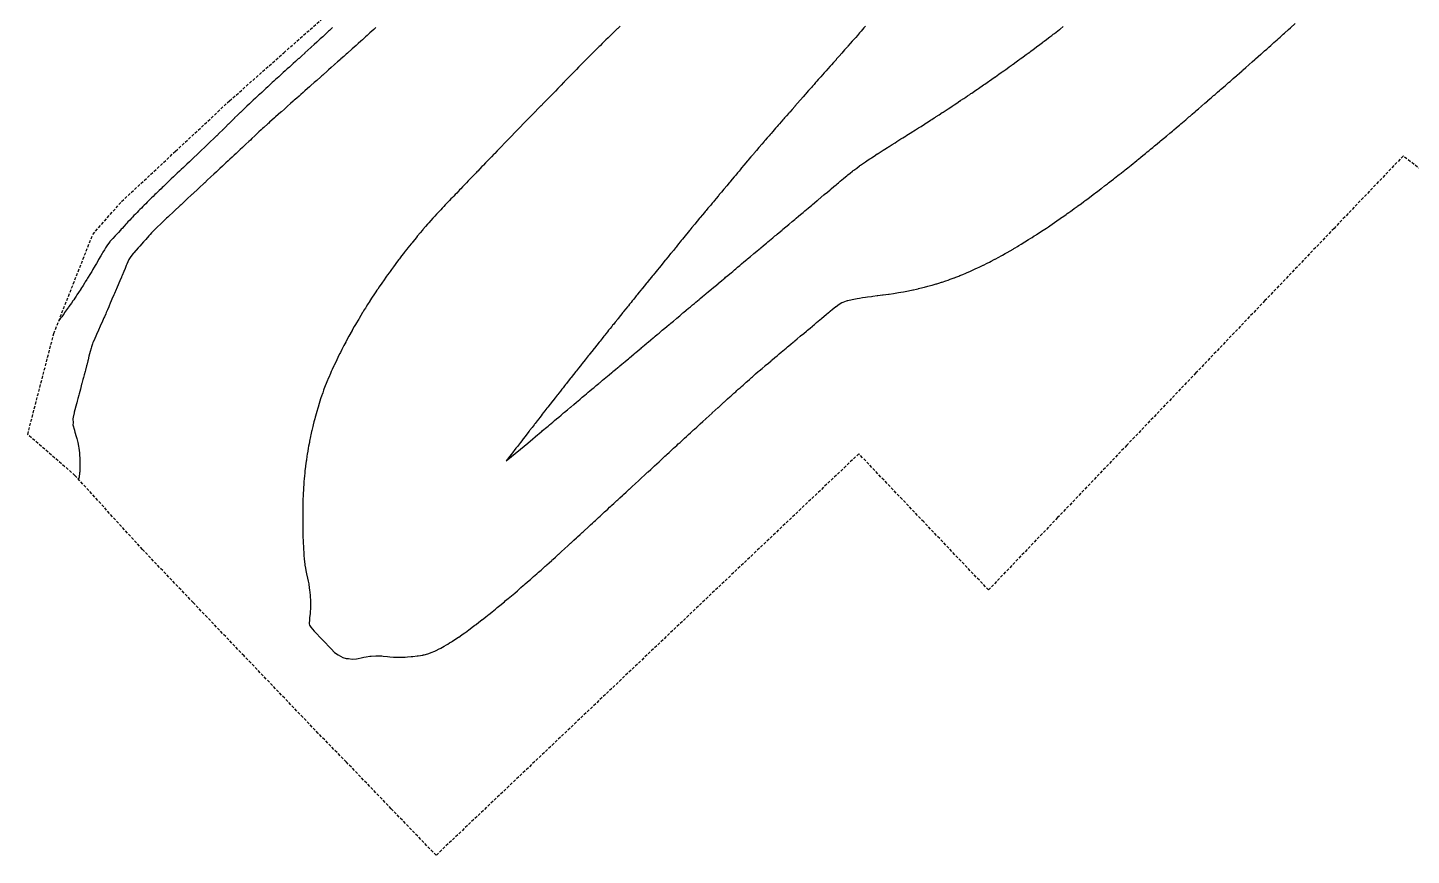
# Model space of a CAD drawing. Extents: x 6012137 to 6013842, y 2108997 to 2110704.
# Drawn here: x 6012136.7 to 6012371.2, y 2108996.6 to 2109136.9 of the extents above; entities that cross this region are included whole.
import ezdxf

# ---------------------------------------------------------------- set-up
doc = ezdxf.new("R2010")
doc.units = 0
doc.linetypes.add('HIDDENX2', pattern=[0.75, 0.5, -0.25])
doc.layers.get('0').update_dxf_attribs({"linetype": 'CONTINUOUS'})

msp = doc.modelspace()

# ---------------------------------------------------------------- linework, layer by layer
at = {"color": 6, "linetype": 'CONTINUOUS', "flags": 128}
for points in [[(6012237.09, 2109137.2), (6012236.68, 2109136.8), (6012236.58, 2109136.7), (6012236.48, 2109136.61), (6012236.08, 2109136.21), (6012235.68, 2109135.82), (6012235.57, 2109135.72), (6012235.46, 2109135.61), (6012235.06, 2109135.22), (6012234.68, 2109134.85), (6012234.56, 2109134.73), (6012234.44, 2109134.61), (6012234.06, 2109134.23), (6012233.68, 2109133.86), (6012233.55, 2109133.73), (6012233.42, 2109133.61), (6012233.05, 2109133.24), (6012232.68, 2109132.87), (6012232.55, 2109132.74), (6012232.42, 2109132.61), (6012232.05, 2109132.24), (6012231.68, 2109131.87), (6012231.42, 2109131.61), (6012231.05, 2109131.24), (6012230.68, 2109130.86), (6012230.55, 2109130.73), (6012230.43, 2109130.61), (6012230.06, 2109130.23), (6012229.68, 2109129.84), (6012229.56, 2109129.72), (6012229.45, 2109129.61), (6012229.07, 2109129.22), (6012228.68, 2109128.82), (6012228.58, 2109128.71), (6012228.47, 2109128.61), (6012228.08, 2109128.2), (6012227.68, 2109127.79), (6012227.59, 2109127.7), (6012227.5, 2109127.61), (6012227.1, 2109127.19), (6012226.68, 2109126.76), (6012226.61, 2109126.68), (6012226.53, 2109126.61), (6012226.11, 2109126.17), (6012225.68, 2109125.73), (6012225.62, 2109125.67), (6012225.56, 2109125.61), (6012225.13, 2109125.16), (6012224.68, 2109124.7), (6012224.63, 2109124.65), (6012224.59, 2109124.61), (6012224.14, 2109124.15), (6012223.68, 2109123.68), (6012223.64, 2109123.64), (6012223.61, 2109123.61), (6012223.15, 2109123.14), (6012222.68, 2109122.65), (6012222.66, 2109122.63), (6012222.63, 2109122.61), (6012222.16, 2109122.12), (6012221.68, 2109121.63), (6012221.67, 2109121.62), (6012221.66, 2109121.61), (6012221.17, 2109121.11), (6012220.68, 2109120.61), (6012220.68, 2109120.61), (6012220.68, 2109120.61), (6012220.19, 2109120.1), (6012219.71, 2109119.61), (6012219.69, 2109119.59), (6012219.68, 2109119.58), (6012219.2, 2109119.09), (6012218.73, 2109118.61), (6012218.71, 2109118.58), (6012218.68, 2109118.55), (6012217.76, 2109117.61), (6012217.68, 2109117.52), (6012216.8, 2109116.61), (6012216.68, 2109116.49), (6012216.25, 2109116.04), (6012215.83, 2109115.61), (6012215.76, 2109115.53), (6012215.68, 2109115.45), (6012215.27, 2109115.02), (6012214.88, 2109114.61), (6012214.78, 2109114.51), (6012214.68, 2109114.4), (6012214.29, 2109114), (6012213.92, 2109113.61), (6012213.8, 2109113.48), (6012213.68, 2109113.36), (6012213.31, 2109112.97), (6012212.96, 2109112.61), (6012212.82, 2109112.46), (6012212.68, 2109112.31), (6012212.33, 2109111.95), (6012212, 2109111.61), (6012211.85, 2109111.44), (6012211.68, 2109111.27), (6012211.36, 2109110.93), (6012211.04, 2109110.61), (6012210.86, 2109110.42), (6012210.68, 2109110.23), (6012210.37, 2109109.91), (6012210.08, 2109109.61), (6012209.88, 2109109.4), (6012209.68, 2109109.19), (6012209.39, 2109108.89), (6012209.12, 2109108.61), (6012208.9, 2109108.38), (6012208.68, 2109108.15), (6012208.41, 2109107.88), (6012208.15, 2109107.61), (6012207.92, 2109107.37), (6012207.68, 2109107.12), (6012207.43, 2109106.86), (6012207.19, 2109106.61), (6012206.94, 2109106.34), (6012206.68, 2109106.06), (6012206.46, 2109105.83), (6012206.26, 2109105.61), (6012205.98, 2109105.3), (6012205.68, 2109104.97), (6012205.35, 2109104.61), (6012205.03, 2109104.25), (6012204.68, 2109103.85), (6012204.56, 2109103.72), (6012204.46, 2109103.61), (6012204.1, 2109103.19), (6012203.68, 2109102.7), (6012203.64, 2109102.65), (6012203.6, 2109102.61), (6012203.18, 2109102.11), (6012202.75, 2109101.61), (6012202.72, 2109101.57), (6012202.68, 2109101.52), (6012202.27, 2109101.02), (6012201.93, 2109100.61), (6012201.82, 2109100.47), (6012201.68, 2109100.29), (6012201.37, 2109099.91), (6012201.13, 2109099.61), (6012200.93, 2109099.35), (6012200.68, 2109099.03), (6012200.49, 2109098.79), (6012200.35, 2109098.61), (6012200.06, 2109098.23), (6012199.68, 2109097.74), (6012199.62, 2109097.66), (6012199.58, 2109097.61), (6012199.19, 2109097.09), (6012198.83, 2109096.61), (6012198.77, 2109096.52), (6012198.68, 2109096.4), (6012198.35, 2109095.94), (6012198.11, 2109095.61), (6012197.93, 2109095.36), (6012197.68, 2109095.01), (6012197.51, 2109094.78), (6012197.39, 2109094.61), (6012197.1, 2109094.19), (6012196.69, 2109093.61), (6012196.69, 2109093.6), (6012196.68, 2109093.59), (6012196.28, 2109093.01), (6012196.01, 2109092.61), (6012195.88, 2109092.41), (6012195.68, 2109092.11), (6012195.48, 2109091.81), (6012195.34, 2109091.61), (6012195.08, 2109091.21), (6012194.69, 2109090.61), (6012194.69, 2109090.6), (6012194.68, 2109090.58), (6012194.3, 2109089.99), (6012194.06, 2109089.61), (6012193.91, 2109089.37), (6012193.68, 2109089), (6012193.53, 2109088.76), (6012193.44, 2109088.61), (6012193.15, 2109088.13), (6012192.84, 2109087.61), (6012192.78, 2109087.51), (6012192.68, 2109087.34), (6012192.41, 2109086.88), (6012192.25, 2109086.61), (6012192.04, 2109086.25), (6012191.68, 2109085.62), (6012191.68, 2109085.61), (6012191.67, 2109085.59), (6012191.12, 2109084.61), (6012190.68, 2109083.79), (6012190.61, 2109083.67), (6012190.58, 2109083.61), (6012190.27, 2109083.02), (6012190.06, 2109082.61), (6012189.93, 2109082.36), (6012189.68, 2109081.87), (6012189.59, 2109081.69), (6012189.55, 2109081.61), (6012189.26, 2109081.02), (6012189.06, 2109080.61), (6012188.94, 2109080.35), (6012188.68, 2109079.8), (6012188.62, 2109079.67), (6012188.59, 2109079.61), (6012188.3, 2109078.98), (6012188.14, 2109078.61), (6012188, 2109078.29), (6012187.7, 2109077.61), (6012187.69, 2109077.59), (6012187.68, 2109077.56), (6012187.4, 2109076.89), (6012187.28, 2109076.61), (6012187.11, 2109076.18), (6012186.89, 2109075.61), (6012186.84, 2109075.45), (6012186.68, 2109075.02), (6012186.57, 2109074.72), (6012186.53, 2109074.61), (6012186.32, 2109073.97), (6012186.2, 2109073.61), (6012186.08, 2109073.21), (6012185.89, 2109072.61), (6012185.84, 2109072.44), (6012185.68, 2109071.87), (6012185.62, 2109071.66), (6012185.61, 2109071.61), (6012185.41, 2109070.88), (6012185.34, 2109070.61), (6012185.2, 2109070.09), (6012185.08, 2109069.61), (6012185, 2109069.28), (6012184.85, 2109068.61), (6012184.81, 2109068.47), (6012184.68, 2109067.87), (6012184.63, 2109067.65), (6012184.62, 2109067.61), (6012184.46, 2109066.83), (6012184.42, 2109066.61), (6012184.3, 2109065.99), (6012184.23, 2109065.61), (6012184.15, 2109065.14), (6012184.06, 2109064.61), (6012184.01, 2109064.28), (6012183.91, 2109063.61), (6012183.88, 2109063.41), (6012183.78, 2109062.61), (6012183.76, 2109062.52), (6012183.68, 2109061.79), (6012183.66, 2109061.62), (6012183.66, 2109061.61), (6012183.57, 2109060.71), (6012183.56, 2109060.61), (6012183.5, 2109059.79), (6012183.49, 2109059.61), (6012183.44, 2109058.85), (6012183.42, 2109058.61), (6012183.38, 2109057.9), (6012183.37, 2109057.61), (6012183.34, 2109056.94), (6012183.34, 2109056.61), (6012183.32, 2109055.97), (6012183.31, 2109055.61), (6012183.3, 2109054.99), (6012183.3, 2109054.61), (6012183.29, 2109054), (6012183.29, 2109053.61), (6012183.29, 2109053), (6012183.3, 2109052.61), (6012183.3, 2109051.99), (6012183.32, 2109051.61), (6012183.33, 2109051.26), (6012183.34, 2109050.61), (6012183.36, 2109049.93), (6012183.38, 2109049.61), (6012183.4, 2109048.89), (6012183.42, 2109048.61), (6012183.46, 2109047.83), (6012183.48, 2109047.61), (6012183.55, 2109046.73), (6012183.57, 2109046.61), (6012183.68, 2109045.76), (6012183.7, 2109045.61), (6012183.7, 2109045.58), (6012183.88, 2109044.61), (6012183.93, 2109044.35), (6012184.12, 2109043.61), (6012184.21, 2109043.08), (6012184.31, 2109042.61), (6012184.41, 2109041.88), (6012184.46, 2109041.61), (6012184.54, 2109040.74), (6012184.57, 2109040.61), (6012184.61, 2109039.67), (6012184.62, 2109039.61), (6012184.62, 2109038.67), (6012184.62, 2109038.61), (6012184.55, 2109037.74), (6012184.56, 2109037.61), (6012184.44, 2109036.85), (6012184.44, 2109036.61), (6012184.41, 2109035.88), (6012184.43, 2109035.61), (6012184.68, 2109035.3), (6012185.24, 2109034.61), (6012185.68, 2109034.15), (6012186.2, 2109033.61), (6012186.68, 2109033.1), (6012187.16, 2109032.61), (6012187.68, 2109032.06), (6012188.12, 2109031.61), (6012188.68, 2109031.02), (6012189.33, 2109030.61), (6012189.68, 2109030.35), (6012190.11, 2109030.17), (6012190.68, 2109029.99), (6012191.05, 2109029.98), (6012191.68, 2109029.86), (6012192.39, 2109029.9), (6012192.68, 2109029.96), (6012193.22, 2109030.07), (6012193.68, 2109030.22), (6012194.03, 2109030.26), (6012194.68, 2109030.38), (6012194.9, 2109030.38), (6012195.68, 2109030.44), (6012195.86, 2109030.42), (6012196.68, 2109030.4), (6012196.92, 2109030.37), (6012197.68, 2109030.29), (6012198.04, 2109030.25), (6012198.68, 2109030.21), (6012199.1, 2109030.19), (6012199.68, 2109030.19), (6012200.1, 2109030.19), (6012200.68, 2109030.22), (6012201.06, 2109030.23), (6012201.68, 2109030.29), (6012201.98, 2109030.31), (6012202.68, 2109030.4), (6012202.87, 2109030.42), (6012203.68, 2109030.56), (6012203.72, 2109030.57), (6012203.86, 2109030.61), (6012204.51, 2109030.78), (6012204.68, 2109030.84), (6012205.07, 2109030.99), (6012205.68, 2109031.24), (6012205.93, 2109031.35), (6012206.44, 2109031.61), (6012206.6, 2109031.69), (6012206.68, 2109031.73), (6012207.25, 2109032.04), (6012207.68, 2109032.29), (6012207.88, 2109032.41), (6012208.19, 2109032.61), (6012208.5, 2109032.79), (6012208.68, 2109032.91), (6012209.1, 2109033.18), (6012209.68, 2109033.57), (6012209.7, 2109033.59), (6012209.73, 2109033.61), (6012210.29, 2109033.99), (6012210.68, 2109034.27), (6012210.88, 2109034.41), (6012211.14, 2109034.61), (6012211.45, 2109034.83), (6012211.68, 2109035), (6012212.03, 2109035.26), (6012212.49, 2109035.61), (6012212.6, 2109035.69), (6012212.68, 2109035.75), (6012213.16, 2109036.12), (6012213.68, 2109036.53), (6012213.73, 2109036.56), (6012213.78, 2109036.61), (6012214.28, 2109037), (6012214.68, 2109037.32), (6012214.84, 2109037.45), (6012215.04, 2109037.61), (6012215.39, 2109037.89), (6012215.68, 2109038.12), (6012215.95, 2109038.34), (6012216.27, 2109038.61), (6012216.49, 2109038.79), (6012216.68, 2109038.94), (6012217.48, 2109039.61), (6012217.68, 2109039.78), (6012218.13, 2109040.15), (6012218.67, 2109040.61), (6012218.67, 2109040.61), (6012218.68, 2109040.62), (6012219.22, 2109041.07), (6012219.68, 2109041.47), (6012219.75, 2109041.53), (6012219.84, 2109041.61), (6012220.29, 2109042), (6012220.68, 2109042.33), (6012220.83, 2109042.46), (6012220.99, 2109042.61), (6012221.36, 2109042.93), (6012221.68, 2109043.21), (6012221.89, 2109043.39), (6012222.14, 2109043.61), (6012222.43, 2109043.86), (6012222.68, 2109044.09), (6012222.96, 2109044.33), (6012223.27, 2109044.61), (6012223.49, 2109044.8), (6012223.68, 2109044.97), (6012224.02, 2109045.27), (6012224.39, 2109045.61), (6012224.54, 2109045.74), (6012224.68, 2109045.87), (6012225.07, 2109046.22), (6012225.5, 2109046.61), (6012225.6, 2109046.69), (6012225.68, 2109046.77), (6012226.12, 2109047.17), (6012226.61, 2109047.61), (6012226.65, 2109047.64), (6012226.68, 2109047.67), (6012227.17, 2109048.12), (6012227.68, 2109048.58), (6012227.69, 2109048.59), (6012227.7, 2109048.61), (6012228.21, 2109049.07), (6012228.68, 2109049.5), (6012228.74, 2109049.55), (6012228.79, 2109049.61), (6012229.26, 2109050.03), (6012229.68, 2109050.42), (6012229.78, 2109050.51), (6012229.88, 2109050.61), (6012230.3, 2109050.99), (6012230.68, 2109051.34), (6012230.82, 2109051.47), (6012230.97, 2109051.61), (6012231.68, 2109052.26), (6012231.86, 2109052.43), (6012232.05, 2109052.61), (6012232.38, 2109052.91), (6012232.68, 2109053.19), (6012232.9, 2109053.39), (6012233.14, 2109053.61), (6012233.42, 2109053.87), (6012233.68, 2109054.11), (6012233.94, 2109054.35), (6012234.22, 2109054.61), (6012234.46, 2109054.83), (6012234.68, 2109055.03), (6012234.98, 2109055.31), (6012235.31, 2109055.61), (6012235.5, 2109055.78), (6012235.68, 2109055.95), (6012236.02, 2109056.26), (6012236.39, 2109056.61), (6012236.54, 2109056.74), (6012236.68, 2109056.87), (6012237.06, 2109057.22), (6012237.48, 2109057.61), (6012237.58, 2109057.7), (6012237.68, 2109057.79), (6012238.1, 2109058.18), (6012238.56, 2109058.61), (6012238.62, 2109058.66), (6012238.68, 2109058.71), (6012239.15, 2109059.14), (6012239.65, 2109059.61), (6012239.67, 2109059.62), (6012239.68, 2109059.64), (6012240.19, 2109060.1), (6012240.68, 2109060.56), (6012240.71, 2109060.58), (6012240.73, 2109060.61), (6012241.23, 2109061.06), (6012241.68, 2109061.48), (6012241.75, 2109061.54), (6012241.82, 2109061.61), (6012242.27, 2109062.02), (6012242.68, 2109062.4), (6012242.79, 2109062.5), (6012242.9, 2109062.61), (6012243.31, 2109062.98), (6012243.68, 2109063.33), (6012243.98, 2109063.61), (6012244.68, 2109064.25), (6012244.87, 2109064.42), (6012245.07, 2109064.61), (6012245.39, 2109064.9), (6012245.68, 2109065.17), (6012245.91, 2109065.38), (6012246.15, 2109065.61), (6012246.43, 2109065.86), (6012246.68, 2109066.09), (6012246.95, 2109066.34), (6012247.24, 2109066.61), (6012247.47, 2109066.82), (6012247.68, 2109067.01), (6012247.99, 2109067.3), (6012248.33, 2109067.61), (6012248.51, 2109067.78), (6012248.68, 2109067.93), (6012249.03, 2109068.25), (6012249.42, 2109068.61), (6012249.55, 2109068.73), (6012249.68, 2109068.85), (6012250.08, 2109069.21), (6012250.51, 2109069.61), (6012250.6, 2109069.69), (6012250.68, 2109069.76), (6012251.12, 2109070.17), (6012251.6, 2109070.61), (6012251.64, 2109070.64), (6012251.68, 2109070.68), (6012252.17, 2109071.12), (6012252.68, 2109071.59), (6012252.69, 2109071.6), (6012252.7, 2109071.61), (6012253.21, 2109072.07), (6012253.68, 2109072.5), (6012253.74, 2109072.55), (6012253.8, 2109072.61), (6012254.26, 2109073.03), (6012254.68, 2109073.41), (6012254.78, 2109073.5), (6012254.9, 2109073.61), (6012255.31, 2109073.98), (6012255.68, 2109074.31), (6012255.83, 2109074.45), (6012256, 2109074.61), (6012256.36, 2109074.93), (6012256.68, 2109075.21), (6012256.89, 2109075.4), (6012257.12, 2109075.61), (6012257.41, 2109075.87), (6012257.68, 2109076.11), (6012257.94, 2109076.34), (6012258.23, 2109076.61), (6012258.47, 2109076.82), (6012258.68, 2109077), (6012259, 2109077.29), (6012259.36, 2109077.61), (6012259.53, 2109077.75), (6012259.68, 2109077.88), (6012260.06, 2109078.22), (6012260.5, 2109078.61), (6012260.6, 2109078.69), (6012260.68, 2109078.76), (6012261.14, 2109079.15), (6012261.67, 2109079.61), (6012261.67, 2109079.61), (6012261.68, 2109079.62), (6012262.22, 2109080.07), (6012262.68, 2109080.46), (6012262.76, 2109080.53), (6012262.85, 2109080.61), (6012263.3, 2109080.98), (6012263.68, 2109081.3), (6012263.85, 2109081.44), (6012264.05, 2109081.61), (6012264.39, 2109081.89), (6012264.68, 2109082.14), (6012264.94, 2109082.35), (6012265.24, 2109082.61), (6012265.48, 2109082.81), (6012265.68, 2109082.97), (6012266.02, 2109083.26), (6012266.44, 2109083.61), (6012266.57, 2109083.72), (6012266.68, 2109083.81), (6012267.11, 2109084.17), (6012267.63, 2109084.61), (6012267.66, 2109084.63), (6012267.68, 2109084.65), (6012268.2, 2109085.09), (6012268.68, 2109085.49), (6012268.75, 2109085.54), (6012268.82, 2109085.61), (6012269.29, 2109086), (6012269.68, 2109086.32), (6012269.83, 2109086.45), (6012270.02, 2109086.61), (6012270.38, 2109086.91), (6012270.68, 2109087.16), (6012271.21, 2109087.61), (6012271.68, 2109088), (6012272.01, 2109088.28), (6012272.4, 2109088.61), (6012272.55, 2109088.73), (6012272.68, 2109088.84), (6012273.1, 2109089.19), (6012273.6, 2109089.61), (6012273.64, 2109089.64), (6012273.68, 2109089.67), (6012274.23, 2109090.05), (6012274.68, 2109090.33), (6012274.88, 2109090.4), (6012275.44, 2109090.61), (6012275.62, 2109090.67), (6012275.68, 2109090.69), (6012276.43, 2109090.86), (6012276.68, 2109090.92), (6012277.27, 2109091.02), (6012277.68, 2109091.09), (6012278.14, 2109091.15), (6012278.68, 2109091.24), (6012279.02, 2109091.27), (6012279.68, 2109091.37), (6012279.9, 2109091.39), (6012280.68, 2109091.49), (6012280.78, 2109091.5), (6012281.57, 2109091.61), (6012281.67, 2109091.62), (6012281.68, 2109091.62), (6012282.55, 2109091.74), (6012282.68, 2109091.76), (6012283.42, 2109091.87), (6012283.68, 2109091.91), (6012284.28, 2109092), (6012284.68, 2109092.08), (6012285.13, 2109092.15), (6012285.68, 2109092.26), (6012285.97, 2109092.32), (6012286.68, 2109092.47), (6012286.8, 2109092.49), (6012287.32, 2109092.61), (6012287.61, 2109092.67), (6012287.68, 2109092.69), (6012288.42, 2109092.86), (6012288.68, 2109092.93), (6012289.22, 2109093.07), (6012289.68, 2109093.2), (6012290, 2109093.28), (6012290.68, 2109093.48), (6012290.78, 2109093.51), (6012291.08, 2109093.61), (6012291.54, 2109093.75), (6012291.68, 2109093.8), (6012292.29, 2109094), (6012292.68, 2109094.13), (6012293.03, 2109094.26), (6012293.68, 2109094.5), (6012293.76, 2109094.53), (6012293.96, 2109094.61), (6012294.48, 2109094.81), (6012294.68, 2109094.89), (6012295.19, 2109095.09), (6012295.68, 2109095.3), (6012295.9, 2109095.39), (6012296.38, 2109095.61), (6012296.59, 2109095.7), (6012296.68, 2109095.74), (6012297.28, 2109096.01), (6012297.68, 2109096.2), (6012297.96, 2109096.33), (6012298.53, 2109096.61), (6012298.63, 2109096.65), (6012298.68, 2109096.68), (6012299.3, 2109096.99), (6012299.68, 2109097.18), (6012299.96, 2109097.32), (6012300.49, 2109097.61), (6012300.62, 2109097.67), (6012300.68, 2109097.7), (6012301.27, 2109098.02), (6012301.68, 2109098.25), (6012301.91, 2109098.37), (6012302.32, 2109098.61), (6012302.55, 2109098.73), (6012302.68, 2109098.81), (6012303.19, 2109099.1), (6012303.68, 2109099.39), (6012303.82, 2109099.47), (6012304.05, 2109099.61), (6012304.45, 2109099.84), (6012304.68, 2109099.98), (6012305.07, 2109100.22), (6012305.68, 2109100.59), (6012305.69, 2109100.6), (6012305.7, 2109100.61), (6012306.3, 2109100.98), (6012306.68, 2109101.22), (6012306.92, 2109101.37), (6012307.28, 2109101.61), (6012307.53, 2109101.76), (6012307.68, 2109101.86), (6012308.13, 2109102.15), (6012308.68, 2109102.52), (6012308.73, 2109102.55), (6012308.81, 2109102.61), (6012309.34, 2109102.95), (6012309.68, 2109103.18), (6012309.93, 2109103.35), (6012310.3, 2109103.61), (6012310.68, 2109103.87), (6012311.12, 2109104.17), (6012311.68, 2109104.56), (6012311.75, 2109104.61), (6012312.3, 2109104.99), (6012312.68, 2109105.26), (6012312.88, 2109105.4), (6012313.16, 2109105.61), (6012313.47, 2109105.82), (6012313.68, 2109105.98), (6012314.05, 2109106.24), (6012314.55, 2109106.61), (6012314.63, 2109106.66), (6012314.68, 2109106.7), (6012315.2, 2109107.08), (6012315.68, 2109107.43), (6012315.78, 2109107.51), (6012315.91, 2109107.61), (6012316.36, 2109107.93), (6012316.68, 2109108.17), (6012316.93, 2109108.36), (6012317.26, 2109108.61), (6012317.5, 2109108.79), (6012317.68, 2109108.92), (6012318.07, 2109109.22), (6012318.58, 2109109.61), (6012318.64, 2109109.65), (6012318.68, 2109109.68), (6012319.2, 2109110.08), (6012319.68, 2109110.45), (6012319.77, 2109110.52), (6012319.88, 2109110.61), (6012320.33, 2109110.96), (6012320.68, 2109111.23), (6012320.89, 2109111.39), (6012321.16, 2109111.61), (6012321.45, 2109111.83), (6012321.68, 2109112.01), (6012322.01, 2109112.27), (6012322.43, 2109112.61), (6012322.57, 2109112.72), (6012322.68, 2109112.81), (6012323.13, 2109113.16), (6012323.68, 2109113.61), (6012323.68, 2109113.61), (6012323.68, 2109113.61), (6012323.69, 2109113.61), (6012324.68, 2109114.41), (6012324.79, 2109114.5), (6012324.92, 2109114.61), (6012325.34, 2109114.95), (6012325.68, 2109115.23), (6012325.89, 2109115.4), (6012326.14, 2109115.61), (6012326.44, 2109115.85), (6012326.68, 2109116.05), (6012326.99, 2109116.3), (6012327.36, 2109116.61), (6012327.53, 2109116.75), (6012327.68, 2109116.87), (6012328.08, 2109117.21), (6012328.56, 2109117.61), (6012328.63, 2109117.66), (6012328.68, 2109117.71), (6012329.17, 2109118.12), (6012329.68, 2109118.54), (6012329.71, 2109118.57), (6012329.75, 2109118.61), (6012330.26, 2109119.03), (6012330.68, 2109119.39), (6012330.8, 2109119.49), (6012330.94, 2109119.61), (6012331.34, 2109119.94), (6012331.68, 2109120.23), (6012331.88, 2109120.4), (6012332.12, 2109120.61), (6012332.42, 2109120.86), (6012332.68, 2109121.08), (6012332.96, 2109121.32), (6012333.29, 2109121.61), (6012333.5, 2109121.79), (6012333.68, 2109121.94), (6012334.04, 2109122.25), (6012334.45, 2109122.61), (6012334.58, 2109122.71), (6012334.68, 2109122.8), (6012335.11, 2109123.17), (6012335.61, 2109123.61), (6012335.65, 2109123.64), (6012335.68, 2109123.66), (6012336.19, 2109124.1), (6012336.68, 2109124.53), (6012336.72, 2109124.56), (6012336.77, 2109124.61), (6012337.26, 2109125.03), (6012337.68, 2109125.4), (6012337.79, 2109125.49), (6012337.92, 2109125.61), (6012338.33, 2109125.96), (6012338.68, 2109126.27), (6012338.86, 2109126.43), (6012339.07, 2109126.61), (6012339.4, 2109126.89), (6012339.68, 2109127.14), (6012339.93, 2109127.36), (6012340.21, 2109127.61), (6012340.46, 2109127.82), (6012340.68, 2109128.02), (6012341, 2109128.29), (6012341.35, 2109128.61), (6012341.53, 2109128.76), (6012341.68, 2109128.89), (6012342.06, 2109129.23), (6012342.49, 2109129.61), (6012342.59, 2109129.69), (6012342.68, 2109129.77), (6012343.13, 2109130.16), (6012343.63, 2109130.61), (6012343.66, 2109130.63), (6012343.68, 2109130.65), (6012344.19, 2109131.1), (6012344.68, 2109131.53), (6012344.72, 2109131.57), (6012344.77, 2109131.61), (6012345.25, 2109132.03), (6012345.68, 2109132.41), (6012345.78, 2109132.5), (6012345.9, 2109132.61), (6012346.31, 2109132.97), (6012346.68, 2109133.3), (6012346.84, 2109133.44), (6012347.02, 2109133.61), (6012347.37, 2109133.92), (6012347.68, 2109134.19), (6012347.9, 2109134.39), (6012348.14, 2109134.61), (6012348.43, 2109134.86), (6012348.68, 2109135.09), (6012348.95, 2109135.33), (6012349.25, 2109135.61), (6012349.48, 2109135.81), (6012349.68, 2109135.99), (6012350.36, 2109136.61), (6012350.68, 2109136.9), (6012351.47, 2109137.61)], [(6012188.34, 2109136.95), (6012187.98, 2109136.61), (6012187.83, 2109136.46), (6012187.68, 2109136.33), (6012187.31, 2109135.98), (6012186.92, 2109135.61), (6012186.79, 2109135.49), (6012186.68, 2109135.39), (6012186.28, 2109135.01), (6012185.84, 2109134.61), (6012185.76, 2109134.53), (6012185.68, 2109134.46), (6012185.24, 2109134.05), (6012184.75, 2109133.61), (6012184.72, 2109133.57), (6012184.68, 2109133.54), (6012184.19, 2109133.09), (6012183.68, 2109132.63), (6012183.67, 2109132.62), (6012183.66, 2109132.61), (6012183.14, 2109132.14), (6012182.68, 2109131.72), (6012182.62, 2109131.67), (6012182.55, 2109131.61), (6012182.09, 2109131.19), (6012181.68, 2109130.82), (6012181.57, 2109130.72), (6012181.44, 2109130.61), (6012181.04, 2109130.25), (6012180.68, 2109129.92), (6012180.51, 2109129.77), (6012180.33, 2109129.61), (6012179.99, 2109129.3), (6012179.68, 2109129.02), (6012179.46, 2109128.82), (6012179.23, 2109128.61), (6012178.94, 2109128.35), (6012178.68, 2109128.11), (6012178.42, 2109127.87), (6012178.13, 2109127.61), (6012177.9, 2109127.39), (6012177.68, 2109127.19), (6012177.38, 2109126.91), (6012177.05, 2109126.61), (6012176.86, 2109126.43), (6012176.68, 2109126.27), (6012176.34, 2109125.95), (6012175.97, 2109125.61), (6012175.82, 2109125.47), (6012175.68, 2109125.34), (6012175.3, 2109124.98), (6012174.9, 2109124.61), (6012174.79, 2109124.5), (6012174.68, 2109124.4), (6012174.27, 2109124.01), (6012173.84, 2109123.61), (6012173.76, 2109123.53), (6012173.68, 2109123.46), (6012173.24, 2109123.05), (6012172.78, 2109122.61), (6012172.73, 2109122.56), (6012172.68, 2109122.51), (6012172.22, 2109122.06), (6012171.76, 2109121.61), (6012171.72, 2109121.57), (6012171.68, 2109121.53), (6012171.22, 2109121.07), (6012170.75, 2109120.61), (6012170.71, 2109120.57), (6012170.68, 2109120.54), (6012170.21, 2109120.07), (6012169.74, 2109119.61), (6012169.71, 2109119.58), (6012169.68, 2109119.55), (6012169.2, 2109119.08), (6012168.72, 2109118.61), (6012168.7, 2109118.59), (6012168.68, 2109118.57), (6012168.19, 2109118.1), (6012167.69, 2109117.61), (6012167.68, 2109117.6), (6012167.68, 2109117.6), (6012167.17, 2109117.11), (6012166.68, 2109116.64), (6012166.66, 2109116.62), (6012166.64, 2109116.61), (6012166.15, 2109116.14), (6012165.68, 2109115.69), (6012165.59, 2109115.61), (6012164.68, 2109114.74), (6012164.61, 2109114.67), (6012164.54, 2109114.61), (6012164.1, 2109114.19), (6012163.68, 2109113.8), (6012163.58, 2109113.7), (6012163.48, 2109113.61), (6012163.07, 2109113.22), (6012162.68, 2109112.85), (6012162.55, 2109112.73), (6012162.42, 2109112.61), (6012162.04, 2109112.24), (6012161.68, 2109111.9), (6012161.53, 2109111.76), (6012161.37, 2109111.61), (6012161.02, 2109111.27), (6012160.68, 2109110.95), (6012160.51, 2109110.78), (6012160.32, 2109110.61), (6012160, 2109110.29), (6012159.68, 2109109.99), (6012159.49, 2109109.8), (6012159.28, 2109109.61), (6012158.98, 2109109.31), (6012158.68, 2109109.02), (6012158.47, 2109108.82), (6012158.25, 2109108.61), (6012157.96, 2109108.32), (6012157.68, 2109108.05), (6012157.46, 2109107.83), (6012157.23, 2109107.61), (6012156.95, 2109107.33), (6012156.68, 2109107.06), (6012156.45, 2109106.84), (6012156.22, 2109106.61), (6012155.95, 2109106.34), (6012155.68, 2109106.07), (6012155.45, 2109105.84), (6012155.22, 2109105.61), (6012154.95, 2109105.33), (6012154.68, 2109105.05), (6012154.46, 2109104.82), (6012154.26, 2109104.61), (6012153.98, 2109104.31), (6012153.68, 2109103.98), (6012153.5, 2109103.79), (6012153.34, 2109103.61), (6012153.02, 2109103.26), (6012152.68, 2109102.89), (6012152.54, 2109102.74), (6012152.41, 2109102.61), (6012152.06, 2109102.22), (6012151.68, 2109101.81), (6012151.58, 2109101.7), (6012151.49, 2109101.61), (6012151.1, 2109101.18), (6012150.68, 2109100.71), (6012150.63, 2109100.66), (6012150.59, 2109100.61), (6012150.2, 2109100.09), (6012149.88, 2109099.61), (6012149.8, 2109099.48), (6012149.68, 2109099.27), (6012149.43, 2109098.86), (6012149.28, 2109098.61), (6012149.06, 2109098.22), (6012148.7, 2109097.61), (6012148.7, 2109097.59), (6012148.68, 2109097.56), (6012148.33, 2109096.96), (6012148.12, 2109096.61), (6012147.96, 2109096.33), (6012147.68, 2109095.86), (6012147.59, 2109095.7), (6012147.53, 2109095.61), (6012147.21, 2109095.07), (6012146.92, 2109094.61), (6012146.83, 2109094.45), (6012146.68, 2109094.21), (6012146.45, 2109093.83), (6012146.3, 2109093.61), (6012146.07, 2109093.22), (6012145.68, 2109092.62), (6012145.68, 2109092.61), (6012145.67, 2109092.61), (6012145.29, 2109092), (6012145.02, 2109091.61), (6012144.89, 2109091.4), (6012144.68, 2109091.09), (6012144.49, 2109090.8), (6012144.35, 2109090.61), (6012144.09, 2109090.2), (6012143.68, 2109089.63), (6012143.62, 2109089.55), (6012142.95, 2109088.61), (6012142.84, 2109088.44), (6012142.68, 2109088.23), (6012142.45, 2109087.91), (6012142.26, 2109087.68), (6012141.97, 2109087.28), (6012141.97, 2109087.27)], [(6012195.68, 2109136.93), (6012195.51, 2109136.78), (6012195.32, 2109136.61), (6012194.68, 2109136.03), (6012194.46, 2109135.83), (6012194.22, 2109135.61), (6012193.96, 2109135.37), (6012193.68, 2109135.11), (6012193.42, 2109134.87), (6012193.13, 2109134.61), (6012192.68, 2109134.21), (6012192.36, 2109133.92), (6012192.01, 2109133.61), (6012191.68, 2109133.32), (6012190.88, 2109132.61), (6012190.68, 2109132.43), (6012190.25, 2109132.04), (6012189.76, 2109131.61), (6012189.68, 2109131.54), (6012189.19, 2109131.1), (6012188.68, 2109130.65), (6012188.66, 2109130.63), (6012188.63, 2109130.61), (6012188.13, 2109130.16), (6012187.68, 2109129.76), (6012187.6, 2109129.69), (6012187.5, 2109129.61), (6012186.68, 2109128.88), (6012186.54, 2109128.75), (6012186.38, 2109128.61), (6012185.68, 2109127.99), (6012185.48, 2109127.81), (6012185.25, 2109127.61), (6012184.68, 2109127.1), (6012184.42, 2109126.87), (6012184.12, 2109126.61), (6012183.68, 2109126.22), (6012183.36, 2109125.93), (6012182.99, 2109125.61), (6012182.68, 2109125.33), (6012182.3, 2109124.99), (6012181.87, 2109124.61), (6012181.68, 2109124.44), (6012181.24, 2109124.05), (6012180.74, 2109123.61), (6012180.68, 2109123.55), (6012180.18, 2109123.11), (6012179.68, 2109122.67), (6012179.65, 2109122.64), (6012179.61, 2109122.61), (6012178.68, 2109121.78), (6012178.59, 2109121.7), (6012178.49, 2109121.61), (6012177.68, 2109120.89), (6012177.53, 2109120.75), (6012177.36, 2109120.61), (6012176.68, 2109120), (6012176.48, 2109119.81), (6012176.26, 2109119.61), (6012175.88, 2109119.26), (6012175.68, 2109119.07), (6012175.44, 2109118.84), (6012175.2, 2109118.61), (6012174.68, 2109118.12), (6012174.42, 2109117.87), (6012174.14, 2109117.61), (6012173.68, 2109117.18), (6012173.38, 2109116.9), (6012173.07, 2109116.61), (6012172.68, 2109116.24), (6012172.35, 2109115.93), (6012172, 2109115.61), (6012171.68, 2109115.31), (6012171.32, 2109114.97), (6012170.93, 2109114.61), (6012170.68, 2109114.37), (6012170.29, 2109114), (6012169.86, 2109113.61), (6012169.68, 2109113.44), (6012169.25, 2109113.04), (6012168.79, 2109112.61), (6012168.68, 2109112.5), (6012168.22, 2109112.07), (6012167.72, 2109111.61), (6012167.68, 2109111.57), (6012167.18, 2109111.1), (6012166.68, 2109110.63), (6012166.67, 2109110.62), (6012166.65, 2109110.61), (6012165.68, 2109109.7), (6012165.58, 2109109.61), (6012164.68, 2109108.77), (6012164.6, 2109108.69), (6012164.51, 2109108.61), (6012163.68, 2109107.83), (6012163.56, 2109107.72), (6012163.44, 2109107.61), (6012162.68, 2109106.9), (6012162.53, 2109106.76), (6012162.37, 2109106.61), (6012161.68, 2109105.96), (6012161.5, 2109105.79), (6012161.3, 2109105.61), (6012160.68, 2109105.03), (6012160.46, 2109104.82), (6012160.23, 2109104.61), (6012159.68, 2109104.09), (6012159.43, 2109103.86), (6012159.17, 2109103.61), (6012158.68, 2109103.15), (6012158.4, 2109102.88), (6012158.12, 2109102.61), (6012157.89, 2109102.38), (6012157.68, 2109102.15), (6012157.42, 2109101.86), (6012157.19, 2109101.61), (6012156.68, 2109101.02), (6012156.49, 2109100.8), (6012156.31, 2109100.61), (6012155.68, 2109099.89), (6012155.55, 2109099.74), (6012155.43, 2109099.61), (6012154.68, 2109098.76), (6012154.61, 2109098.68), (6012154.55, 2109098.61), (6012154.14, 2109098.14), (6012153.83, 2109097.61), (6012153.68, 2109097.24), (6012153.49, 2109096.8), (6012153.4, 2109096.61), (6012153.2, 2109096.09), (6012152.98, 2109095.61), (6012152.68, 2109094.89), (6012152.6, 2109094.69), (6012152.56, 2109094.61), (6012152.3, 2109093.98), (6012152.13, 2109093.61), (6012151.73, 2109092.65), (6012151.68, 2109092.54), (6012151.41, 2109091.88), (6012151.28, 2109091.61), (6012150.97, 2109090.9), (6012150.85, 2109090.61), (6012150.68, 2109090.2), (6012150.5, 2109089.78), (6012150.42, 2109089.61), (6012150.2, 2109089.08), (6012149.98, 2109088.61), (6012149.9, 2109088.39), (6012149.68, 2109087.91), (6012149.59, 2109087.7), (6012149.54, 2109087.61), (6012149.29, 2109087), (6012149.1, 2109086.61), (6012148.98, 2109086.31), (6012148.68, 2109085.65), (6012148.67, 2109085.62), (6012148.66, 2109085.61), (6012148.36, 2109084.92), (6012148.21, 2109084.61), (6012148.06, 2109084.23), (6012147.78, 2109083.61), (6012147.75, 2109083.53), (6012147.68, 2109083.33), (6012147.49, 2109082.79), (6012147.43, 2109082.61), (6012147.28, 2109082.01), (6012147.18, 2109081.61), (6012147.07, 2109081.21), (6012146.92, 2109080.61), (6012146.87, 2109080.42), (6012146.68, 2109079.69), (6012146.66, 2109079.62), (6012146.66, 2109079.61), (6012146.46, 2109078.83), (6012146.4, 2109078.61), (6012146.25, 2109078.04), (6012146.13, 2109077.61), (6012146.04, 2109077.25), (6012145.87, 2109076.61), (6012145.83, 2109076.46), (6012145.68, 2109075.89), (6012145.62, 2109075.66), (6012145.61, 2109075.61), (6012145.41, 2109074.87), (6012145.34, 2109074.61), (6012145.2, 2109074.08), (6012145.07, 2109073.61), (6012144.99, 2109073.29), (6012144.81, 2109072.61), (6012144.78, 2109072.51), (6012144.68, 2109072.13), (6012144.57, 2109071.72), (6012144.54, 2109071.61), (6012144.38, 2109070.91), (6012144.31, 2109070.61), (6012144.37, 2109069.92), (6012144.33, 2109069.61), (6012144.59, 2109068.69), (6012144.61, 2109068.61), (6012144.68, 2109068.34), (6012144.92, 2109067.61), (6012145.02, 2109067.27), (6012145.19, 2109066.61), (6012145.31, 2109065.98), (6012145.37, 2109065.61), (6012145.45, 2109064.83), (6012145.47, 2109064.61), (6012145.51, 2109063.78), (6012145.51, 2109063.61), (6012145.52, 2109062.77), (6012145.5, 2109062.61), (6012145.53, 2109061.76), (6012145.5, 2109061.61), (6012145.45, 2109061.47), (6012145.38, 2109060.73), (6012145.36, 2109060.55), (6012145.35, 2109060.49), (6012145.28, 2109060.38), (6012145.28, 2109060.38)], [(6012278.68, 2109137.18), (6012278.41, 2109136.88), (6012278.17, 2109136.61), (6012277.94, 2109136.34), (6012277.68, 2109136.04), (6012277.48, 2109135.81), (6012277.3, 2109135.61), (6012277.01, 2109135.28), (6012276.68, 2109134.9), (6012276.54, 2109134.74), (6012276.42, 2109134.61), (6012276.08, 2109134.21), (6012275.68, 2109133.76), (6012275.61, 2109133.68), (6012275.55, 2109133.61), (6012275.14, 2109133.15), (6012274.68, 2109132.62), (6012274.67, 2109132.61), (6012274.67, 2109132.61), (6012274.2, 2109132.08), (6012273.78, 2109131.61), (6012273.73, 2109131.55), (6012273.68, 2109131.49), (6012273.26, 2109131.02), (6012272.89, 2109130.61), (6012272.79, 2109130.49), (6012272.68, 2109130.37), (6012272.32, 2109129.96), (6012272.01, 2109129.61), (6012271.85, 2109129.43), (6012271.68, 2109129.24), (6012271.12, 2109128.61), (6012270.68, 2109128.11), (6012270.44, 2109127.84), (6012270.23, 2109127.61), (6012269.97, 2109127.31), (6012269.68, 2109126.98), (6012269.51, 2109126.78), (6012269.35, 2109126.61), (6012269.04, 2109126.25), (6012268.68, 2109125.85), (6012268.57, 2109125.72), (6012268.47, 2109125.61), (6012268.1, 2109125.19), (6012267.68, 2109124.71), (6012267.63, 2109124.65), (6012267.59, 2109124.61), (6012267.16, 2109124.12), (6012266.71, 2109123.61), (6012266.7, 2109123.59), (6012266.68, 2109123.57), (6012266.23, 2109123.06), (6012265.83, 2109122.61), (6012265.76, 2109122.53), (6012265.68, 2109122.43), (6012265.29, 2109121.99), (6012264.96, 2109121.61), (6012264.83, 2109121.46), (6012264.68, 2109121.29), (6012264.36, 2109120.93), (6012264.08, 2109120.61), (6012263.89, 2109120.39), (6012263.68, 2109120.15), (6012263.43, 2109119.86), (6012263.21, 2109119.61), (6012262.96, 2109119.32), (6012262.68, 2109119), (6012262.5, 2109118.79), (6012262.34, 2109118.61), (6012262.03, 2109118.25), (6012261.68, 2109117.84), (6012261.57, 2109117.71), (6012261.48, 2109117.61), (6012261.11, 2109117.18), (6012260.68, 2109116.67), (6012260.65, 2109116.64), (6012260.62, 2109116.61), (6012260.19, 2109116.1), (6012259.77, 2109115.61), (6012259.73, 2109115.56), (6012259.68, 2109115.5), (6012259.27, 2109115.02), (6012258.92, 2109114.61), (6012258.81, 2109114.47), (6012258.68, 2109114.32), (6012258.08, 2109113.61), (6012257.68, 2109113.13), (6012257.44, 2109112.84), (6012257.24, 2109112.61), (6012256.99, 2109112.3), (6012256.68, 2109111.93), (6012256.53, 2109111.76), (6012256.41, 2109111.61), (6012256.08, 2109111.21), (6012255.68, 2109110.74), (6012255.62, 2109110.67), (6012255.57, 2109110.61), (6012255.17, 2109110.12), (6012254.74, 2109109.61), (6012254.71, 2109109.58), (6012254.68, 2109109.54), (6012254.26, 2109109.03), (6012253.9, 2109108.61), (6012253.8, 2109108.49), (6012253.68, 2109108.34), (6012253.35, 2109107.94), (6012253.06, 2109107.61), (6012252.89, 2109107.4), (6012252.68, 2109107.14), (6012252.44, 2109106.85), (6012252.23, 2109106.61), (6012251.98, 2109106.31), (6012251.68, 2109105.94), (6012251.53, 2109105.76), (6012251.4, 2109105.61), (6012251.07, 2109105.21), (6012250.68, 2109104.74), (6012250.62, 2109104.67), (6012250.57, 2109104.61), (6012250.17, 2109104.12), (6012249.74, 2109103.61), (6012249.72, 2109103.57), (6012249.68, 2109103.53), (6012249.26, 2109103.02), (6012248.92, 2109102.61), (6012248.81, 2109102.47), (6012248.68, 2109102.31), (6012248.36, 2109101.92), (6012248.1, 2109101.61), (6012247.91, 2109101.37), (6012247.68, 2109101.09), (6012247.46, 2109100.82), (6012247.28, 2109100.61), (6012247.01, 2109100.27), (6012246.68, 2109099.87), (6012246.56, 2109099.72), (6012246.47, 2109099.61), (6012246.11, 2109099.17), (6012245.68, 2109098.64), (6012245.66, 2109098.62), (6012245.65, 2109098.61), (6012245.21, 2109098.07), (6012244.83, 2109097.61), (6012244.77, 2109097.52), (6012244.68, 2109097.42), (6012244.02, 2109096.61), (6012243.68, 2109096.19), (6012243.42, 2109095.87), (6012243.2, 2109095.61), (6012242.97, 2109095.32), (6012242.68, 2109094.96), (6012242.52, 2109094.77), (6012242.39, 2109094.61), (6012242.07, 2109094.21), (6012241.68, 2109093.73), (6012241.62, 2109093.66), (6012241.58, 2109093.61), (6012241.18, 2109093.11), (6012240.77, 2109092.61), (6012240.73, 2109092.56), (6012240.68, 2109092.5), (6012240.28, 2109092.01), (6012239.96, 2109091.61), (6012239.83, 2109091.45), (6012239.68, 2109091.26), (6012239.39, 2109090.9), (6012239.15, 2109090.61), (6012238.94, 2109090.34), (6012238.68, 2109090.02), (6012238.5, 2109089.79), (6012238.35, 2109089.61), (6012238.05, 2109089.24), (6012237.68, 2109088.78), (6012237.6, 2109088.68), (6012237.54, 2109088.61), (6012237.16, 2109088.13), (6012236.74, 2109087.61), (6012236.71, 2109087.57), (6012236.68, 2109087.53), (6012236.27, 2109087.02), (6012235.94, 2109086.61), (6012235.82, 2109086.46), (6012235.68, 2109086.28), (6012235.38, 2109085.91), (6012235.14, 2109085.61), (6012234.94, 2109085.35), (6012234.68, 2109085.03), (6012234.49, 2109084.79), (6012234.34, 2109084.61), (6012234.05, 2109084.24), (6012233.68, 2109083.77), (6012233.61, 2109083.68), (6012233.55, 2109083.61), (6012233.16, 2109083.12), (6012232.75, 2109082.61), (6012232.72, 2109082.57), (6012232.68, 2109082.52), (6012232.28, 2109082.01), (6012231.95, 2109081.61), (6012231.83, 2109081.45), (6012231.68, 2109081.26), (6012231.16, 2109080.61), (6012230.68, 2109080), (6012230.5, 2109079.78), (6012230.36, 2109079.61), (6012230.06, 2109079.22), (6012229.68, 2109078.74), (6012229.62, 2109078.67), (6012229.57, 2109078.61), (6012229.18, 2109078.11), (6012228.78, 2109077.61), (6012228.74, 2109077.55), (6012228.68, 2109077.48), (6012228.3, 2109076.99), (6012227.99, 2109076.61), (6012227.85, 2109076.43), (6012227.68, 2109076.21), (6012227.41, 2109075.87), (6012227.2, 2109075.61), (6012226.97, 2109075.31), (6012226.68, 2109074.94), (6012226.53, 2109074.75), (6012226.42, 2109074.61), (6012226.09, 2109074.19), (6012225.68, 2109073.67), (6012225.65, 2109073.63), (6012225.63, 2109073.61), (6012225.22, 2109073.07), (6012224.85, 2109072.61), (6012224.78, 2109072.51), (6012224.68, 2109072.39), (6012224.34, 2109071.95), (6012224.07, 2109071.61), (6012223.9, 2109071.39), (6012223.68, 2109071.1), (6012223.46, 2109070.82), (6012223.29, 2109070.61), (6012223.03, 2109070.26), (6012222.68, 2109069.81), (6012222.59, 2109069.7), (6012222.52, 2109069.61), (6012222.16, 2109069.13), (6012221.75, 2109068.61), (6012221.68, 2109068.51), (6012221.29, 2109068), (6012220.98, 2109067.61), (6012220.68, 2109067.21), (6012220.42, 2109066.87), (6012220.21, 2109066.61), (6012219.68, 2109065.91), (6012219.55, 2109065.74), (6012219.44, 2109065.61), (6012218.68, 2109064.62), (6012218.67, 2109064.61), (6012218.65, 2109064.58), (6012218.65, 2109064.57), (6012217.8, 2109063.47), (6012220.18, 2109065.46), (6012221.43, 2109066.5), (6012222.28, 2109067.2), (6012222.68, 2109067.54), (6012222.72, 2109067.57), (6012222.76, 2109067.61), (6012223.68, 2109068.38), (6012223.81, 2109068.48), (6012223.95, 2109068.61), (6012224.68, 2109069.22), (6012224.89, 2109069.39), (6012225.14, 2109069.61), (6012225.68, 2109070.06), (6012225.98, 2109070.31), (6012226.33, 2109070.61), (6012226.68, 2109070.9), (6012227.07, 2109071.22), (6012227.52, 2109071.61), (6012227.68, 2109071.74), (6012228.15, 2109072.13), (6012228.68, 2109072.58), (6012228.69, 2109072.59), (6012228.71, 2109072.61), (6012229.24, 2109073.05), (6012229.68, 2109073.42), (6012229.78, 2109073.5), (6012229.9, 2109073.61), (6012230.33, 2109073.96), (6012230.68, 2109074.26), (6012230.87, 2109074.42), (6012231.09, 2109074.61), (6012231.41, 2109074.87), (6012231.68, 2109075.1), (6012231.96, 2109075.33), (6012232.29, 2109075.61), (6012232.5, 2109075.78), (6012232.68, 2109075.93), (6012233.05, 2109076.24), (6012233.48, 2109076.61), (6012233.59, 2109076.7), (6012233.68, 2109076.77), (6012234.13, 2109077.15), (6012234.68, 2109077.61), (6012234.68, 2109077.61), (6012234.68, 2109077.61), (6012235.22, 2109078.06), (6012235.68, 2109078.45), (6012235.77, 2109078.52), (6012235.87, 2109078.61), (6012236.31, 2109078.98), (6012236.68, 2109079.28), (6012236.86, 2109079.43), (6012237.06, 2109079.61), (6012237.4, 2109079.89), (6012237.68, 2109080.12), (6012237.94, 2109080.34), (6012238.26, 2109080.61), (6012238.49, 2109080.8), (6012238.68, 2109080.96), (6012239.03, 2109081.25), (6012239.45, 2109081.61), (6012239.58, 2109081.71), (6012239.68, 2109081.8), (6012240.12, 2109082.17), (6012240.65, 2109082.61), (6012240.66, 2109082.62), (6012240.68, 2109082.63), (6012241.21, 2109083.08), (6012241.68, 2109083.47), (6012241.75, 2109083.53), (6012241.84, 2109083.61), (6012242.3, 2109083.99), (6012242.68, 2109084.31), (6012242.84, 2109084.44), (6012243.03, 2109084.61), (6012243.39, 2109084.9), (6012243.68, 2109085.15), (6012244.23, 2109085.61), (6012244.68, 2109085.98), (6012245.02, 2109086.27), (6012245.42, 2109086.61), (6012245.56, 2109086.72), (6012245.68, 2109086.82), (6012246.11, 2109087.18), (6012246.62, 2109087.61), (6012246.65, 2109087.64), (6012246.68, 2109087.66), (6012247.2, 2109088.09), (6012247.68, 2109088.5), (6012247.74, 2109088.55), (6012247.81, 2109088.61), (6012248.28, 2109089), (6012248.68, 2109089.34), (6012248.83, 2109089.46), (6012249, 2109089.61), (6012249.37, 2109089.91), (6012249.68, 2109090.17), (6012249.92, 2109090.37), (6012250.2, 2109090.61), (6012250.46, 2109090.83), (6012250.68, 2109091.01), (6012251, 2109091.28), (6012251.39, 2109091.61), (6012251.55, 2109091.74), (6012251.68, 2109091.85), (6012252.09, 2109092.19), (6012252.59, 2109092.61), (6012252.64, 2109092.65), (6012252.68, 2109092.69), (6012253.18, 2109093.1), (6012253.68, 2109093.52), (6012253.73, 2109093.56), (6012253.78, 2109093.61), (6012254.27, 2109094.02), (6012254.68, 2109094.36), (6012254.81, 2109094.47), (6012254.97, 2109094.61), (6012255.36, 2109094.93), (6012255.68, 2109095.2), (6012255.9, 2109095.38), (6012256.17, 2109095.61), (6012256.45, 2109095.84), (6012256.68, 2109096.04), (6012256.99, 2109096.3), (6012257.36, 2109096.61), (6012257.54, 2109096.75), (6012257.68, 2109096.87), (6012258.08, 2109097.21), (6012258.56, 2109097.61), (6012258.62, 2109097.66), (6012258.68, 2109097.71), (6012259.17, 2109098.12), (6012259.68, 2109098.55), (6012259.71, 2109098.57), (6012259.75, 2109098.61), (6012260.26, 2109099.03), (6012260.68, 2109099.39), (6012260.8, 2109099.49), (6012260.94, 2109099.61), (6012261.34, 2109099.94), (6012261.68, 2109100.22), (6012261.89, 2109100.4), (6012262.14, 2109100.61), (6012262.43, 2109100.85), (6012262.68, 2109101.06), (6012262.98, 2109101.31), (6012263.33, 2109101.61), (6012263.52, 2109101.77), (6012263.68, 2109101.9), (6012264.07, 2109102.22), (6012264.53, 2109102.61), (6012264.61, 2109102.68), (6012264.68, 2109102.74), (6012265.15, 2109103.13), (6012265.68, 2109103.57), (6012265.7, 2109103.59), (6012265.72, 2109103.61), (6012266.24, 2109104.04), (6012266.68, 2109104.41), (6012266.79, 2109104.5), (6012266.91, 2109104.61), (6012267.33, 2109104.96), (6012267.68, 2109105.25), (6012267.88, 2109105.41), (6012268.11, 2109105.61), (6012268.42, 2109105.87), (6012268.68, 2109106.09), (6012268.96, 2109106.32), (6012269.3, 2109106.61), (6012269.51, 2109106.78), (6012269.68, 2109106.92), (6012270.05, 2109107.23), (6012270.5, 2109107.61), (6012270.6, 2109107.69), (6012270.68, 2109107.76), (6012271.64, 2109108.56), (6012271.68, 2109108.6), (6012271.68, 2109108.6), (6012271.69, 2109108.61), (6012272.23, 2109109.06), (6012272.68, 2109109.44), (6012272.77, 2109109.51), (6012272.88, 2109109.61), (6012273.32, 2109109.97), (6012273.68, 2109110.27), (6012273.86, 2109110.43), (6012274.08, 2109110.61), (6012274.41, 2109110.88), (6012274.68, 2109111.11), (6012274.95, 2109111.34), (6012275.27, 2109111.61), (6012275.49, 2109111.79), (6012275.68, 2109111.95), (6012276.05, 2109112.23), (6012276.49, 2109112.61), (6012276.6, 2109112.69), (6012276.68, 2109112.76), (6012277.18, 2109113.11), (6012277.68, 2109113.51), (6012277.74, 2109113.55), (6012277.82, 2109113.61), (6012278.34, 2109113.95), (6012278.68, 2109114.2), (6012278.93, 2109114.36), (6012279.29, 2109114.61), (6012279.53, 2109114.76), (6012279.68, 2109114.87), (6012280.13, 2109115.15), (6012280.68, 2109115.52), (6012280.74, 2109115.55), (6012280.82, 2109115.61), (6012281.35, 2109115.94), (6012281.68, 2109116.16), (6012281.96, 2109116.33), (6012282.39, 2109116.61), (6012282.57, 2109116.72), (6012282.68, 2109116.79), (6012283.18, 2109117.1), (6012283.68, 2109117.42), (6012283.98, 2109117.61), (6012284.68, 2109118.05), (6012285.03, 2109118.26), (6012285.57, 2109118.61), (6012285.64, 2109118.65), (6012285.68, 2109118.68), (6012286.25, 2109119.03), (6012286.68, 2109119.3), (6012286.87, 2109119.42), (6012287.16, 2109119.61), (6012287.48, 2109119.81), (6012287.68, 2109119.93), (6012288.09, 2109120.19), (6012288.68, 2109120.57), (6012288.7, 2109120.58), (6012288.74, 2109120.61), (6012289.32, 2109120.97), (6012289.68, 2109121.21), (6012289.92, 2109121.36), (6012290.3, 2109121.61), (6012290.53, 2109121.76), (6012290.68, 2109121.85), (6012291.14, 2109122.15), (6012291.68, 2109122.51), (6012291.74, 2109122.54), (6012291.83, 2109122.61), (6012292.35, 2109122.94), (6012292.68, 2109123.16), (6012292.95, 2109123.34), (6012293.35, 2109123.61), (6012293.55, 2109123.74), (6012293.68, 2109123.82), (6012294.15, 2109124.13), (6012294.68, 2109124.49), (6012294.75, 2109124.53), (6012294.86, 2109124.61), (6012295.35, 2109124.93), (6012295.68, 2109125.16), (6012295.95, 2109125.34), (6012296.35, 2109125.61), (6012296.55, 2109125.74), (6012296.68, 2109125.83), (6012297.38, 2109126.31), (6012297.68, 2109126.51), (6012297.82, 2109126.61), (6012298.68, 2109127.2), (6012298.92, 2109127.36), (6012299.27, 2109127.61), (6012299.51, 2109127.77), (6012299.68, 2109127.89), (6012300.1, 2109128.18), (6012300.68, 2109128.59), (6012300.69, 2109128.6), (6012300.7, 2109128.61), (6012301.28, 2109129.01), (6012301.68, 2109129.3), (6012301.86, 2109129.42), (6012302.12, 2109129.61), (6012302.45, 2109129.84), (6012302.68, 2109130.01), (6012303.03, 2109130.26), (6012303.51, 2109130.61), (6012303.61, 2109130.68), (6012303.68, 2109130.73), (6012304.19, 2109131.1), (6012304.68, 2109131.46), (6012304.77, 2109131.52), (6012304.89, 2109131.61), (6012305.35, 2109131.94), (6012305.68, 2109132.19), (6012305.92, 2109132.36), (6012306.25, 2109132.61), (6012306.5, 2109132.79), (6012306.68, 2109132.93), (6012307.07, 2109133.21), (6012307.6, 2109133.61), (6012307.64, 2109133.64), (6012307.68, 2109133.67), (6012308.22, 2109134.07), (6012308.68, 2109134.42), (6012308.79, 2109134.5), (6012308.93, 2109134.61), (6012309.36, 2109134.93), (6012309.68, 2109135.17), (6012309.93, 2109135.36), (6012310.26, 2109135.61), (6012310.5, 2109135.79), (6012310.68, 2109135.93), (6012311.57, 2109136.61), (6012311.68, 2109136.69), (6012312.2, 2109137.09)]]:
    msp.add_lwpolyline(points, dxfattribs=at)
at = {"color": 2, "linetype": 'HIDDENX2'}
for points in [[(6012141.11, 2109085.08, 13.14), (6012147.71, 2109101.85, 13.61), (6012152.59, 2109107.43, 13.65), (6012161.74, 2109115.97, 13.6), (6012170.89, 2109124.51, 13.55), (6012180.08, 2109132.65, 13.51), (6012189.28, 2109140.8, 13.46), (6012198.34, 2109148.87, 13.43), (6012207.4, 2109156.94, 13.4), (6012216.54, 2109165.17, 13.41), (6012225.67, 2109173.39, 13.41), (6012234.14, 2109178.9, 13.33), (6012242.62, 2109184.42, 13.26), (6012254.67, 2109191.68, 13.32), (6012266.73, 2109198.94, 13.38), (6012277.87, 2109209.08, 13.6), (6012298.16, 2109226.63, 12.95), (6012308.03, 2109235.65, 12.78), (6012317.76, 2109244.34, 12.68), (6012327.5, 2109253.03, 12.57), (6012337.33, 2109261.05, 12.58), (6012347.16, 2109269.08, 12.59), (6012357.3, 2109276.27, 12.5), (6012367.43, 2109283.46, 12.4)], [(6012383.56, 2109104.64, 12.15), (6012369.79, 2109115.16, 12.25), (6012358.08, 2109102.9, 12.24), (6012346.37, 2109090.64, 12.24), (6012334.66, 2109078.38, 12.24), (6012322.95, 2109066.12, 12.24), (6012311.24, 2109053.86, 12.23), (6012299.52, 2109041.6, 12.23), (6012288.54, 2109053.14, 12.27), (6012277.55, 2109064.68, 12.3), (6012264.5, 2109052.28, 12.27), (6012251.44, 2109039.88, 12.24), (6012238.39, 2109027.48, 12.21), (6012225.34, 2109015.08, 12.18), (6012212.29, 2109002.68, 12.15), (6012205.9, 2108996.61, 12.14), (6012198.3, 2109004.51, 12.2), (6012190.69, 2109012.42, 12.26), (6012185.94, 2109017.27, 12.31), (6012173.35, 2109030.43, 12.37), (6012164.74, 2109039.45, 12.34), (6012156.13, 2109048.47, 12.3), (6012144.69, 2109061.02, 12.62), (6012136.68, 2109067.95, 13.1), (6012141.11, 2109085.08, 13.14)]]:
    msp.add_polyline3d(points, dxfattribs=at)

doc.saveas('drawing.dxf')
